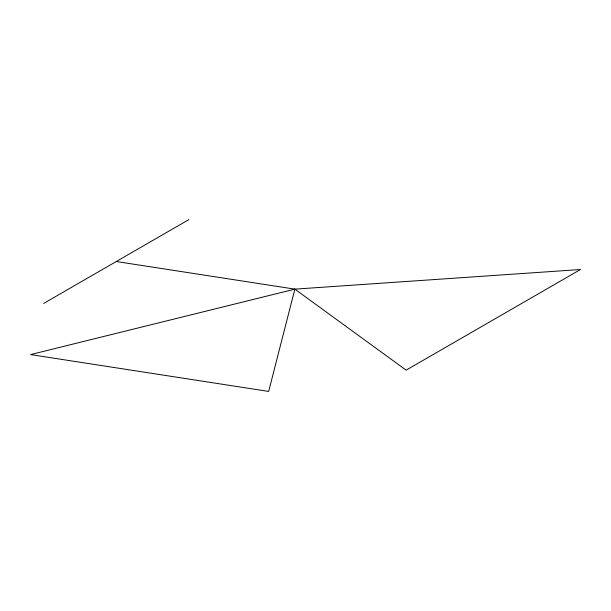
<?xml version="1.0" encoding="UTF-8"?>
<svg xmlns="http://www.w3.org/2000/svg" width="611" height="611" viewBox="0 0 611 611"><rect width="100%" height="100%" fill="white"/><g stroke="black" fill="none" stroke-linecap="round" stroke-linejoin="round"><path stroke-width="0.92" d="M294.869 289.14L268.664 391.422L30.55 354.586L294.869 289.14L580.45 269.52L406.139 370.151L294.869 289.14L116.281 261.508M43.648 303.446L188.914 219.578"/></g></svg>
